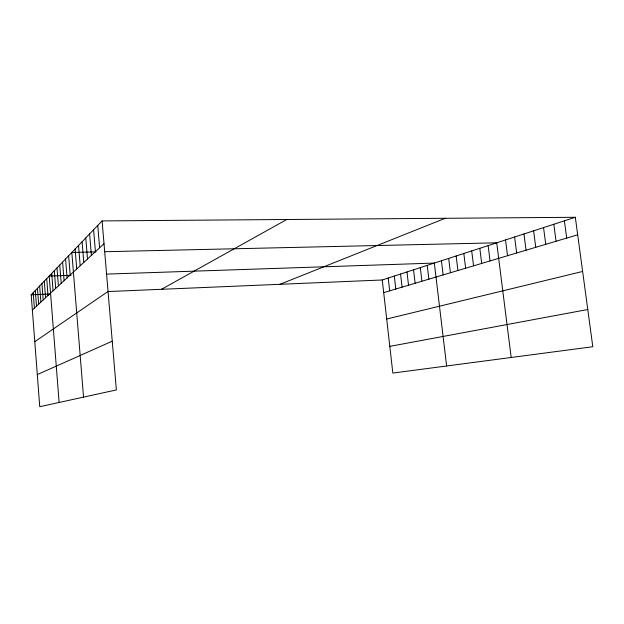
<?xml version="1.0" encoding="UTF-8"?>
<svg xmlns="http://www.w3.org/2000/svg" width="624" height="624" viewBox="0 0 624 624"><rect width="100%" height="100%" fill="white"/><g stroke="black" fill="none" stroke-linecap="round" stroke-linejoin="round"><path stroke-width="0.94" d="M102.086 220.919L116.368 389.922L39.749 406.715L31.2 294.801L102.086 220.919L575.32 217.285L592.8 346.733L392.839 373.066L382.255 279.981L575.32 217.285M32.362 309.98L104.013 243.719M34.78 341.687L108.046 291.47M161.483 289.302L286.783 219.5M37.292 374.579L112.25 341.18M279.981 284.302L445.263 218.283M383.698 292.633L577.691 234.811M386.693 319.02L582.637 271.456M389.805 346.367L587.777 309.512M31.2 294.801L49.343 294.037M107.507 291.58L382.255 279.981M71.035 275.301L49.202 276.034L59.124 402.472M106.532 274.108L434.335 263.071L446.62 365.984M95.963 251.917L71.815 252.463L83.538 397.121M104.528 251.722L496.704 242.814L511.189 357.482M564.392 220.834L566.701 238.087M553.808 224.273L556.062 241.262M543.551 227.604L545.75 244.335M533.614 230.833L535.759 247.307M523.973 233.961L526.071 250.201M514.613 237.003L516.664 253.001M505.526 239.951L507.538 255.723M488.14 245.599L490.058 260.933M479.809 248.305L481.689 263.429M471.705 250.934L473.546 265.855M463.827 253.492L465.629 268.211M456.152 255.988L457.922 270.504M448.687 258.406L450.427 272.743M441.418 260.77L443.118 274.919M427.229 265.379L428.867 279.17M420.303 267.626L421.91 281.245M413.556 269.818L415.132 283.265M406.981 271.955L408.525 285.23M400.569 274.037L402.082 287.149M394.313 276.065L395.803 289.021M388.214 278.047L389.672 290.846M97.75 225.428L99.629 247.775M93.6 229.765L95.425 251.659M89.606 233.922L91.393 255.395M85.769 237.923L87.508 258.983M82.079 241.769L83.78 262.431M78.53 245.466L80.192 265.746M75.114 249.031L76.736 268.944M68.64 255.778L70.192 274.997M65.575 258.976L67.088 277.867M62.611 262.064L64.093 280.636M59.748 265.044L61.207 283.312M56.979 267.93L58.406 285.893M54.304 270.722L55.7 288.397M51.714 273.421L53.087 290.815M46.706 278.639L48.017 295.503M44.281 281.167L45.568 297.765M41.933 283.616L43.196 299.957M39.655 285.995L40.895 302.086M37.448 288.296L38.665 304.153M35.303 290.527L36.504 306.15M33.22 292.695L34.398 308.092"/></g></svg>
